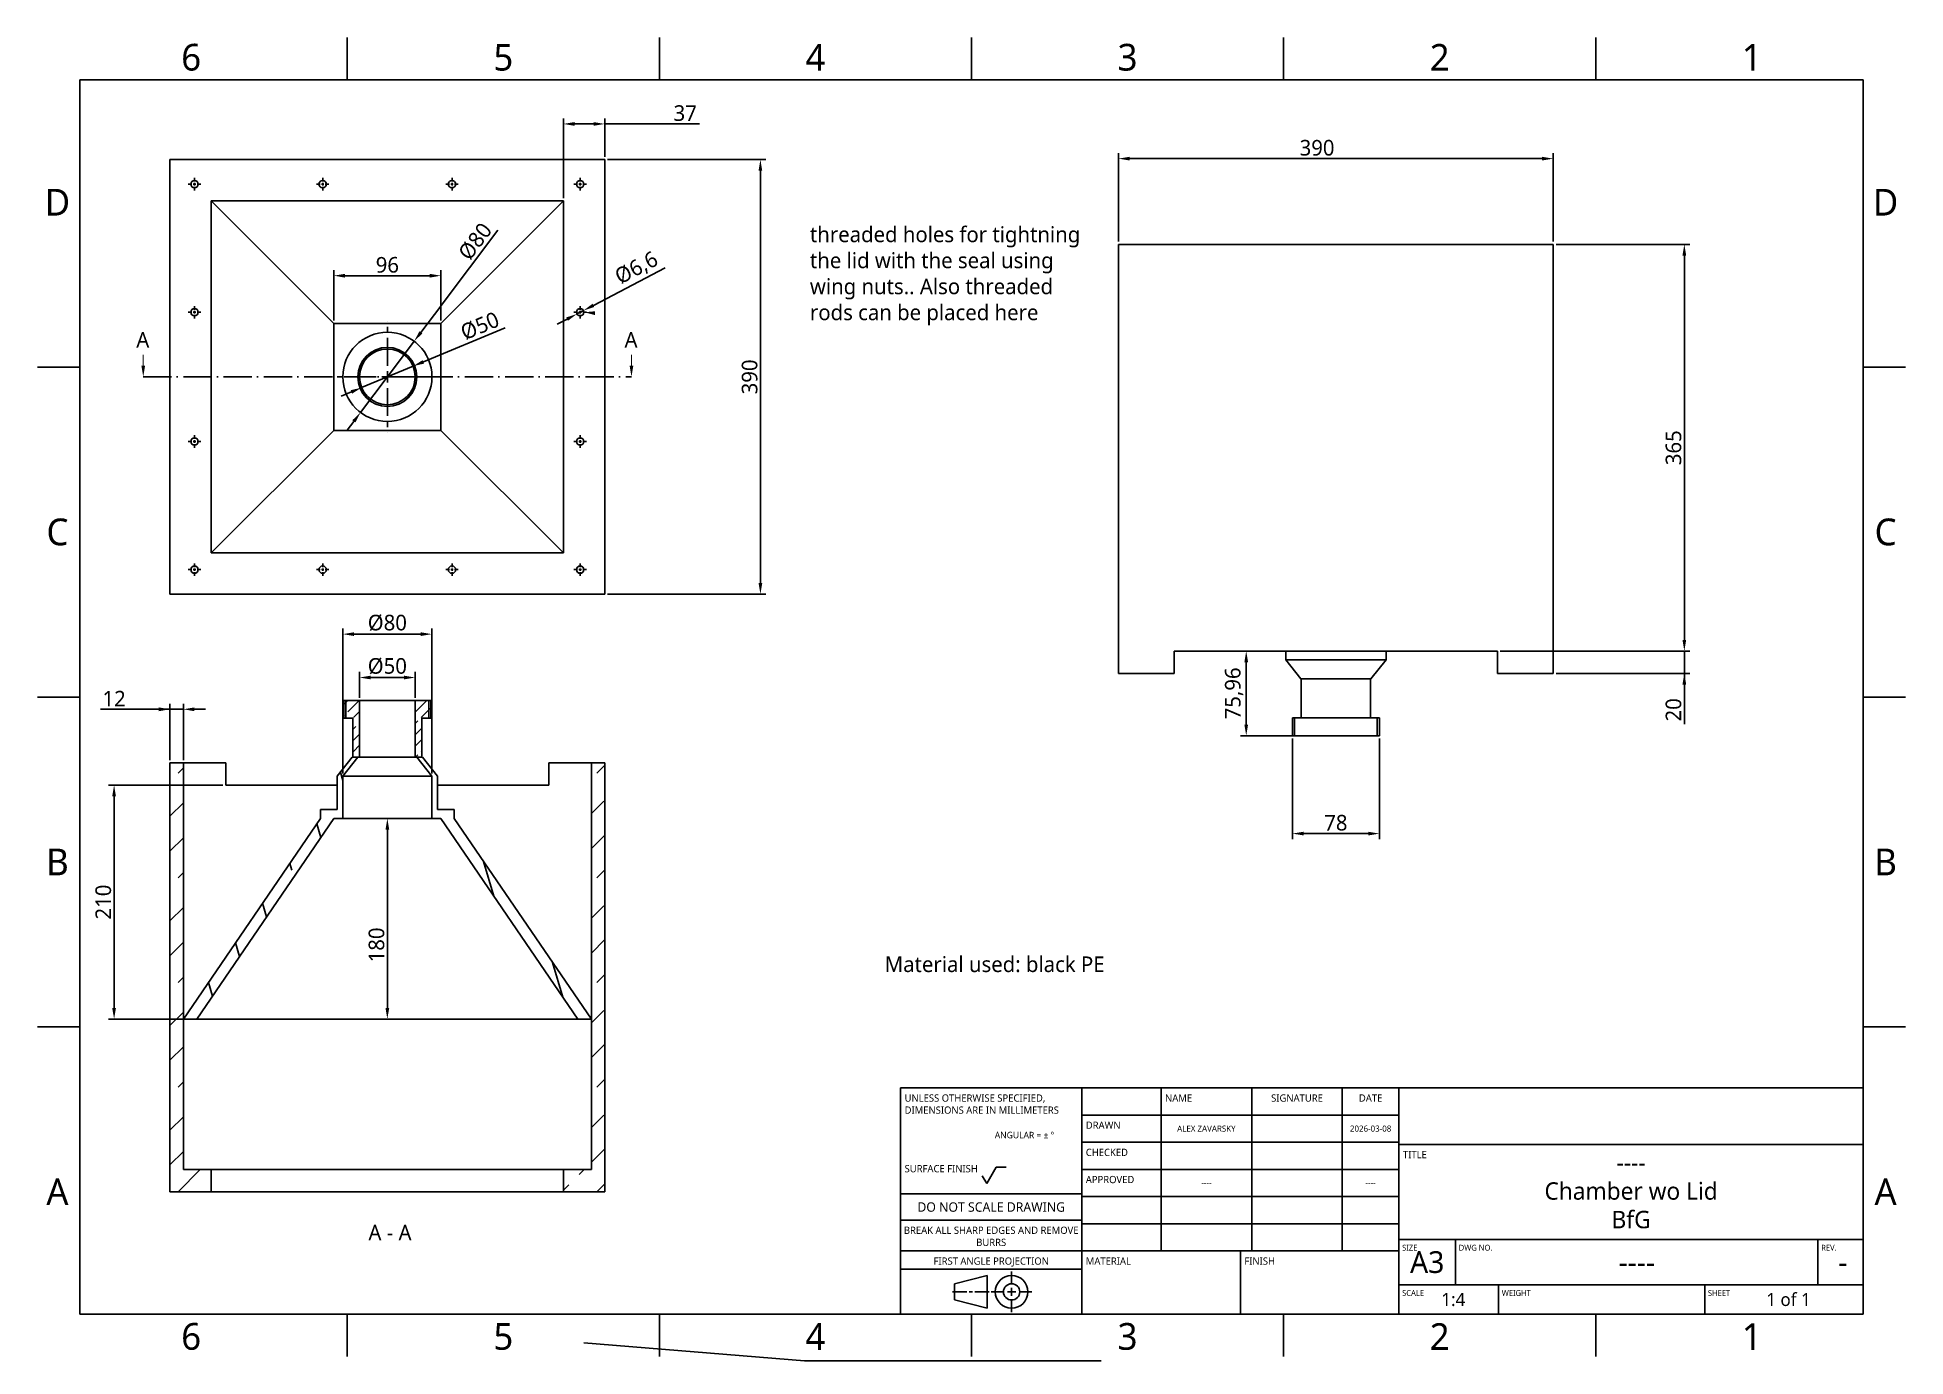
# Model space of a CAD drawing. Extents: x 1 to 420, y 0 to 296.
import ezdxf

# ---------------------------------------------------------------- set-up
doc = ezdxf.new("R2010")
doc.units = 0
doc.header["$LTSCALE"] = 12.7
doc.header["$MEASUREMENT"] = 0
doc.header["$PDMODE"] = 33
doc.header["$PDSIZE"] = 1
doc.linetypes.add('CENTER', pattern=[0.787402, 0.492126, -0.098425, 0.098425, -0.098425])
doc.linetypes.add('ONS_DASHDOT', pattern=[0.71, 0.5, -0.1, 0.01, -0.1])
doc.layers.get('DEFPOINTS').update_dxf_attribs({"linetype": 'CONTINUOUS'})
for name, color, linetype in [('ANNOTATION_TEXT', 7, 'CONTINUOUS'), ('BLIND_THREAD_SYMBOLS', 7, 'CONTINUOUS'), ('BORDER_FRAME', 7, 'CONTINUOUS'), ('BORDER_ZONES', 7, 'CONTINUOUS'), ('CENTERMARKS', 7, 'CONTINUOUS'), ('SECTION_CUTTING_LINE', 7, 'ONS_DASHDOT'), ('SIDE_THREAD_SYMBOLS', 7, 'CONTINUOUS'), ('TITLE_BLOCK', 7, 'CONTINUOUS'), ('VIEW_HATCHES', 7, 'CONTINUOUS'), ('VISIBLE', 7, 'CONTINUOUS')]:
    doc.layers.add(name, color=color, linetype=linetype)
doc.styles.add('ONSHAPE-STANDARD', font='NotoSans-Regular.ttf')
doc.styles.add('ONSHAPE-STANDARD-DIMENSION', font='')
doc.styles.add('ONSHAPE-STANDARD-FIELDS', font='')
doc.styles.add('ONSHAPE-STANDARD-NOTESTYLE', font='NotoSans-Regular.ttf', dxfattribs={"height": 3.5})
doc.styles.add('ONSHAPE-STANDARD-VIEW-LABE', font='NotoSans-Regular.ttf', dxfattribs={"height": 3.5})
doc.styles.get('ONSHAPE-STANDARD-DIMENSION').set_extended_font_data('Noto Sans')
doc.styles.get('ONSHAPE-STANDARD-FIELDS').set_extended_font_data('Noto Sans')
doc.dimstyles.new('ONSHAPE-ISO-25$0', dxfattribs={"dimtxt": 3.5, "dimasz": 2.5, "dimexe": 1.25, "dimexo": 0.625, "dimtad": 1, "dimtxsty": 'ONSHAPE-STANDARD-DIMENSION', "dimcen": 2.5, "dimclrd": 7, "dimclre": 7, "dimclrt": 7, "dimadec": 1, "dimazin": 3, "dimtfac": 1, "dimtmove": 0, "dimatfit": 3})
doc.dimstyles.new('ONSHAPE-ISO-25$3', dxfattribs={"dimtxt": 3.5, "dimasz": 2.5, "dimexe": 1.25, "dimexo": 0.625, "dimtad": 1, "dimtxsty": 'ONSHAPE-STANDARD-DIMENSION', "dimcen": 0, "dimclrd": 7, "dimclre": 7, "dimclrt": 7, "dimadec": 1, "dimazin": 3, "dimtfac": 1, "dimtmove": 0, "dimatfit": 3})
pattern_1 = [(106.568, (79.494, 37.4866), (-8.0171, -2.38516), [20.0746, -5.0186])]
pattern_2 = [(45, (79.494, 37.4866), (-3.91234, 3.91234), [13.2789, -3.3197])]
pattern_3 = [(45, (79.4939, 37.4866), (-1.26693, 1.26693), [4.300106, -1.07503])]

# ---------------------------------------------------------------- blocks, each defined once
blk = doc.blocks.new('*D1')
at = {"layer": 'ANNOTATION_TEXT', "color": 7}
for p, q in [((243.47, 250.68), (243.47, 270.54)), ((245.97, 269.29), (338.47, 269.29)), ((340.97, 250.68), (340.97, 270.54))]:
    blk.add_line(p, q, dxfattribs=at)
for points in [[(245.97, 269.7), (245.97, 268.87), (243.47, 269.29)], [(338.47, 268.87), (338.47, 269.7), (340.97, 269.29)]]:
    blk.add_solid(points, dxfattribs=at)
at = {"layer": 'DEFPOINTS', "color": 0}
for p in [(340.97, 269.29), (340.97, 269.29), (243.47, 250.05), (340.97, 250.05)]:
    blk.add_point(p, dxfattribs=at)
at = {"layer": 'ANNOTATION_TEXT', "color": 7, "insert": (288, 271.71), "char_height": 3.5, "attachment_point": 5, "style": 'ONSHAPE-STANDARD-DIMENSION'}
blk.add_mtext('390', dxfattribs=at)
blk = doc.blocks.new('*D2')
at = {"layer": 'ANNOTATION_TEXT', "color": 7}
for p, q in [((341.59, 250.05), (371.62, 250.05)), ((370.37, 247.55), (370.37, 161.3)), ((329.09, 158.8), (371.62, 158.8))]:
    blk.add_line(p, q, dxfattribs=at)
for points in [[(370.78, 247.55), (369.95, 247.55), (370.37, 250.05)], [(369.95, 161.3), (370.78, 161.3), (370.37, 158.8)]]:
    blk.add_solid(points, dxfattribs=at)
at = {"layer": 'DEFPOINTS', "color": 0}
for p in [(340.97, 250.05), (328.47, 158.8), (370.37, 158.8), (370.37, 158.8)]:
    blk.add_point(p, dxfattribs=at)
at = {"layer": 'ANNOTATION_TEXT', "color": 7, "insert": (367.95, 204.43), "char_height": 3.5, "attachment_point": 5, "rotation": 90, "style": 'ONSHAPE-STANDARD-DIMENSION'}
blk.add_mtext('365', dxfattribs=at)
blk = doc.blocks.new('*D3')
at = {"layer": 'ANNOTATION_TEXT', "color": 7}
for p, q in [((370.37, 161.3), (370.37, 163.8)), ((329.09, 158.8), (371.62, 158.8)), ((370.37, 153.8), (370.37, 158.74)), ((341.59, 153.8), (371.62, 153.8)), ((370.37, 153.8), (370.37, 142.44)), ((370.37, 151.3), (370.37, 148.8))]:
    blk.add_line(p, q, dxfattribs=at)
for points in [[(369.95, 161.3), (370.78, 161.3), (370.37, 158.8)], [(370.78, 151.3), (369.95, 151.3), (370.37, 153.8)]]:
    blk.add_solid(points, dxfattribs=at)
at = {"layer": 'DEFPOINTS', "color": 0}
for p in [(328.47, 158.8), (370.37, 158.8), (370.37, 158.8), (340.97, 153.8)]:
    blk.add_point(p, dxfattribs=at)
at = {"layer": 'ANNOTATION_TEXT', "color": 7, "insert": (367.95, 145.62), "char_height": 3.5, "attachment_point": 5, "rotation": 90, "style": 'ONSHAPE-STANDARD-DIMENSION'}
blk.add_mtext('20', dxfattribs=at)
blk = doc.blocks.new('*D4')
at = {"layer": 'ANNOTATION_TEXT', "color": 7}
for p, q in [((282.47, 139.19), (282.47, 116.6)), ((301.97, 139.19), (301.97, 116.6)), ((284.97, 117.85), (299.47, 117.85))]:
    blk.add_line(p, q, dxfattribs=at)
for points in [[(284.97, 118.27), (284.97, 117.44), (282.47, 117.85)], [(299.47, 117.44), (299.47, 118.27), (301.97, 117.85)]]:
    blk.add_solid(points, dxfattribs=at)
at = {"layer": 'DEFPOINTS', "color": 0}
for p in [(282.47, 139.82), (301.97, 139.82), (301.97, 117.85), (301.97, 117.85)]:
    blk.add_point(p, dxfattribs=at)
at = {"layer": 'ANNOTATION_TEXT', "color": 7, "insert": (292.22, 120.27), "char_height": 3.5, "attachment_point": 5, "style": 'ONSHAPE-STANDARD-DIMENSION'}
blk.add_mtext('78', dxfattribs=at)
blk = doc.blocks.new('*D5')
at = {"layer": 'ANNOTATION_TEXT', "color": 7}
for p, q in [((271.49, 158.8), (270.86, 158.8)), ((272.11, 142.32), (272.11, 156.3)), ((291.59, 139.82), (270.86, 139.82))]:
    blk.add_line(p, q, dxfattribs=at)
for points in [[(272.53, 156.3), (271.7, 156.3), (272.11, 158.8)], [(271.7, 142.32), (272.53, 142.32), (272.11, 139.82)]]:
    blk.add_solid(points, dxfattribs=at)
at = {"layer": 'DEFPOINTS', "color": 0}
for p in [(272.11, 158.8), (272.11, 158.8), (272.11, 158.8), (292.22, 139.82)]:
    blk.add_point(p, dxfattribs=at)
at = {"layer": 'ANNOTATION_TEXT', "color": 7, "insert": (269.4, 149.31), "char_height": 3.5, "attachment_point": 5, "rotation": 90, "style": 'ONSHAPE-STANDARD-DIMENSION'}
blk.add_mtext('75,96', dxfattribs=at)
blk = doc.blocks.new('*D6')
at = {"layer": 'ANNOTATION_TEXT', "color": 7}
for p, q in [((128.87, 269.07), (164.41, 269.07)), ((163.16, 266.57), (163.16, 174.07)), ((128.87, 171.57), (164.41, 171.57))]:
    blk.add_line(p, q, dxfattribs=at)
for points in [[(163.57, 266.57), (162.74, 266.57), (163.16, 269.07)], [(162.74, 174.07), (163.57, 174.07), (163.16, 171.57)]]:
    blk.add_solid(points, dxfattribs=at)
at = {"layer": 'DEFPOINTS', "color": 0}
for p in [(128.24, 269.07), (128.24, 171.57), (163.16, 171.57), (163.16, 171.57)]:
    blk.add_point(p, dxfattribs=at)
at = {"layer": 'ANNOTATION_TEXT', "color": 7, "insert": (160.74, 220.32), "char_height": 3.5, "attachment_point": 5, "rotation": 90, "style": 'ONSHAPE-STANDARD-DIMENSION'}
blk.add_mtext('390', dxfattribs=at)
blk = doc.blocks.new('*D7')
at = {"layer": 'ANNOTATION_TEXT', "color": 7}
for p, q in [((118.99, 260.45), (118.99, 278.32)), ((121.49, 277.07), (125.74, 277.07)), ((128.24, 269.7), (128.24, 278.32)), ((128.24, 277.07), (149.48, 277.07))]:
    blk.add_line(p, q, dxfattribs=at)
for points in [[(121.49, 277.49), (121.49, 276.65), (118.99, 277.07)], [(125.74, 276.65), (125.74, 277.49), (128.24, 277.07)]]:
    blk.add_solid(points, dxfattribs=at)
at = {"layer": 'DEFPOINTS', "color": 0}
for p in [(128.24, 277.07), (128.24, 277.07), (128.24, 269.07), (118.99, 259.82)]:
    blk.add_point(p, dxfattribs=at)
at = {"layer": 'ANNOTATION_TEXT', "color": 7, "insert": (146.29, 279.49), "char_height": 3.5, "attachment_point": 5, "style": 'ONSHAPE-STANDARD-DIMENSION'}
blk.add_mtext('37', dxfattribs=at)
blk = doc.blocks.new('*D8')
at = {"layer": 'ANNOTATION_TEXT', "color": 7}
for p, q in [((67.49, 232.95), (67.49, 244.27)), ((69.99, 243.02), (88.99, 243.02)), ((91.49, 232.95), (91.49, 244.27))]:
    blk.add_line(p, q, dxfattribs=at)
for points in [[(69.99, 243.44), (69.99, 242.6), (67.49, 243.02)], [(88.99, 242.6), (88.99, 243.44), (91.49, 243.02)]]:
    blk.add_solid(points, dxfattribs=at)
at = {"layer": 'DEFPOINTS', "color": 0}
for p in [(91.49, 243.02), (91.49, 243.02), (67.49, 232.32), (91.49, 232.32)]:
    blk.add_point(p, dxfattribs=at)
at = {"layer": 'ANNOTATION_TEXT', "color": 7, "insert": (79.49, 245.44), "char_height": 3.5, "attachment_point": 5, "style": 'ONSHAPE-STANDARD-DIMENSION'}
blk.add_mtext('96', dxfattribs=at)
blk = doc.blocks.new('*D9')
at = {"layer": 'ANNOTATION_TEXT', "color": 7}
for p, q in [((87.57, 223.7), (105.88, 231.35)), ((73.73, 217.91), (85.26, 222.73)), ((71.42, 216.95), (69.11, 215.98))]:
    blk.add_line(p, q, dxfattribs=at)
for points in [[(87.41, 224.08), (87.73, 223.31), (85.26, 222.73)], [(71.58, 216.56), (71.26, 217.33), (73.73, 217.91)]]:
    blk.add_solid(points, dxfattribs=at)
at = {"layer": 'DEFPOINTS', "color": 0}
for p in [(85.26, 222.73), (73.73, 217.91)]:
    blk.add_point(p, dxfattribs=at)
at = {"layer": 'ANNOTATION_TEXT', "color": 7, "insert": (100.25, 231.73), "char_height": 3.5, "attachment_point": 5, "rotation": 22.6806, "style": 'ONSHAPE-STANDARD-DIMENSION'}
blk.add_mtext('%%c50', dxfattribs=at)
blk = doc.blocks.new('*D10')
at = {"layer": 'ANNOTATION_TEXT', "color": 7}
for p, q in [((91.53, 236.31), (104.26, 253.22)), ((87.01, 230.31), (91.46, 236.21)), ((79.53, 220.37), (85.51, 228.31)), ((73.48, 212.33), (79.46, 220.27)), ((71.98, 210.34), (70.47, 208.34))]:
    blk.add_line(p, q, dxfattribs=at)
for points in [[(86.68, 230.56), (87.34, 230.06), (85.51, 228.31)], [(72.31, 210.09), (71.64, 210.59), (73.48, 212.33)]]:
    blk.add_solid(points, dxfattribs=at)
at = {"layer": 'DEFPOINTS', "color": 0}
for p in [(85.51, 228.31), (73.48, 212.33)]:
    blk.add_point(p, dxfattribs=at)
at = {"layer": 'ANNOTATION_TEXT', "color": 7, "insert": (99.21, 250.7), "char_height": 3.5, "attachment_point": 5, "rotation": 53.0272, "style": 'ONSHAPE-STANDARD-DIMENSION'}
blk.add_mtext('%%c80', dxfattribs=at)
blk = doc.blocks.new('*D11')
at = {"layer": 'ANNOTATION_TEXT', "color": 7}
for p, q in [((42.62, 128.74), (16.96, 128.74)), ((18.21, 78.74), (18.21, 126.24)), ((36.12, 76.24), (16.96, 76.24))]:
    blk.add_line(p, q, dxfattribs=at)
for points in [[(18.62, 126.24), (17.79, 126.24), (18.21, 128.74)], [(17.79, 78.74), (18.62, 78.74), (18.21, 76.24)]]:
    blk.add_solid(points, dxfattribs=at)
at = {"layer": 'DEFPOINTS', "color": 0}
for p in [(18.21, 128.74), (18.21, 128.74), (43.24, 128.74), (36.74, 76.24)]:
    blk.add_point(p, dxfattribs=at)
at = {"layer": 'ANNOTATION_TEXT', "color": 7, "insert": (15.79, 102.49), "char_height": 3.5, "attachment_point": 5, "rotation": 90, "style": 'ONSHAPE-STANDARD-DIMENSION'}
blk.add_mtext('210', dxfattribs=at)
blk = doc.blocks.new('*D12')
at = {"layer": 'ANNOTATION_TEXT', "color": 7}
for p, q in [((30.74, 134.36), (30.74, 146.99)), ((33.74, 134.36), (33.74, 146.99)), ((30.74, 145.74), (15.13, 145.74)), ((28.24, 145.74), (25.74, 145.74)), ((30.74, 145.74), (33.74, 145.74)), ((36.24, 145.74), (38.74, 145.74))]:
    blk.add_line(p, q, dxfattribs=at)
for points in [[(28.24, 145.32), (28.24, 146.16), (30.74, 145.74)], [(36.24, 146.16), (36.24, 145.32), (33.74, 145.74)]]:
    blk.add_solid(points, dxfattribs=at)
at = {"layer": 'DEFPOINTS', "color": 0}
for p in [(33.74, 145.74), (33.74, 145.74), (30.74, 133.74), (33.74, 133.74)]:
    blk.add_point(p, dxfattribs=at)
at = {"layer": 'ANNOTATION_TEXT', "color": 7, "insert": (18.21, 148.13), "char_height": 3.5, "attachment_point": 5, "style": 'ONSHAPE-STANDARD-DIMENSION'}
blk.add_mtext('12', dxfattribs=at)
blk = doc.blocks.new('*D13')
at = {"layer": 'ANNOTATION_TEXT', "color": 7}
for p, q in [((78.87, 121.24), (78.24, 121.24)), ((79.49, 118.74), (79.49, 78.74)), ((78.87, 76.24), (78.24, 76.24))]:
    blk.add_line(p, q, dxfattribs=at)
for points in [[(79.91, 118.74), (79.08, 118.74), (79.49, 121.24)], [(79.08, 78.74), (79.91, 78.74), (79.49, 76.24)]]:
    blk.add_solid(points, dxfattribs=at)
at = {"layer": 'DEFPOINTS', "color": 0}
for p in [(79.49, 121.24), (79.49, 76.24), (79.49, 76.24), (79.49, 76.24)]:
    blk.add_point(p, dxfattribs=at)
at = {"layer": 'ANNOTATION_TEXT', "color": 7, "insert": (77.07, 92.88), "char_height": 3.5, "attachment_point": 5, "rotation": 90, "style": 'ONSHAPE-STANDARD-DIMENSION'}
blk.add_mtext('180', dxfattribs=at)
blk = doc.blocks.new('*D14')
at = {"layer": 'ANNOTATION_TEXT', "color": 7}
for p, q in [((69.49, 131.36), (69.49, 163.85)), ((89.49, 131.36), (89.49, 163.85)), ((71.99, 162.6), (86.99, 162.6))]:
    blk.add_line(p, q, dxfattribs=at)
for points in [[(71.99, 163.02), (71.99, 162.19), (69.49, 162.6)], [(86.99, 162.19), (86.99, 163.02), (89.49, 162.6)]]:
    blk.add_solid(points, dxfattribs=at)
at = {"layer": 'DEFPOINTS', "color": 0}
for p in [(89.49, 162.6), (89.49, 162.6), (69.49, 130.74), (89.49, 130.74)]:
    blk.add_point(p, dxfattribs=at)
at = {"layer": 'ANNOTATION_TEXT', "color": 7, "insert": (79.49, 165.12), "char_height": 3.5, "attachment_point": 5, "style": 'ONSHAPE-STANDARD-DIMENSION'}
blk.add_mtext('%%c80', dxfattribs=at)
blk = doc.blocks.new('*D15')
at = {"layer": 'ANNOTATION_TEXT', "color": 7}
for p, q in [((73.24, 148.35), (73.24, 154.12)), ((75.74, 152.87), (83.24, 152.87)), ((85.74, 148.35), (85.74, 154.12))]:
    blk.add_line(p, q, dxfattribs=at)
for points in [[(75.74, 153.29), (75.74, 152.46), (73.24, 152.87)], [(83.24, 152.46), (83.24, 153.29), (85.74, 152.87)]]:
    blk.add_solid(points, dxfattribs=at)
at = {"layer": 'DEFPOINTS', "color": 0}
for p in [(85.74, 152.87), (85.74, 152.87), (73.24, 147.73), (85.74, 147.73)]:
    blk.add_point(p, dxfattribs=at)
at = {"layer": 'ANNOTATION_TEXT', "color": 7, "insert": (79.49, 155.4), "char_height": 3.5, "attachment_point": 5, "style": 'ONSHAPE-STANDARD-DIMENSION'}
blk.add_mtext('%%c50', dxfattribs=at)
blk = doc.blocks.new('*D16')
at = {"layer": 'ANNOTATION_TEXT', "color": 7}
for p, q in [((125.69, 236.36), (141.79, 244.79)), ((122.01, 234.44), (123.47, 235.2)), ((119.8, 233.28), (117.58, 232.12))]:
    blk.add_line(p, q, dxfattribs=at)
for points in [[(125.5, 236.73), (125.88, 236), (123.47, 235.2)], [(119.99, 232.91), (119.6, 233.65), (122.01, 234.44)]]:
    blk.add_solid(points, dxfattribs=at)
at = {"layer": 'DEFPOINTS', "color": 0}
for p in [(123.47, 235.2), (122.01, 234.44)]:
    blk.add_point(p, dxfattribs=at)
at = {"layer": 'ANNOTATION_TEXT', "color": 7, "insert": (135.45, 244.59), "char_height": 3.5, "attachment_point": 5, "rotation": 27.6339, "style": 'ONSHAPE-STANDARD-DIMENSION'}
blk.add_mtext('%%c6,6', dxfattribs=at)

msp = doc.modelspace()

# ---------------------------------------------------------------- hatches: boundary and pattern name
at = {"layer": 'VIEW_HATCHES'}
h = msp.add_hatch(dxfattribs=at)
h.set_pattern_fill('ISO02W100', color=256, scale=14.333686, style=0, pattern_type=2)
h.set_pattern_definition(pattern_3)
edge = h.paths.add_edge_path(flags=0)
edge.add_line((71.7439, 143.7445), (69.7439, 143.7445))
edge.add_line((71.7439, 134.9866), (71.7439, 143.7445))
edge.add_line((73.2439, 134.9866), (71.7439, 134.9866))
edge.add_line((73.2439, 147.7254), (73.2439, 134.9866))
edge.add_line((73.2439, 147.7254), (69.7439, 147.7254))
edge.add_line((69.7439, 143.7445), (69.7439, 147.7254))
h = msp.add_hatch(dxfattribs=at)
h.set_pattern_fill('ISO02W100', color=256, scale=14.333686, style=0, pattern_type=2)
h.set_pattern_definition(pattern_3)
edge = h.paths.add_edge_path(flags=0)
edge.add_line((89.2439, 147.7254), (85.7439, 147.7254))
edge.add_line((85.7439, 134.9866), (85.7439, 147.7254))
edge.add_line((87.2439, 134.9866), (85.7439, 134.9866))
edge.add_line((87.2439, 143.7445), (87.2439, 134.9866))
edge.add_line((89.2439, 143.7445), (87.2439, 143.7445))
edge.add_line((89.2439, 147.7254), (89.2439, 143.7445))
h = msp.add_hatch(dxfattribs=at)
h.set_pattern_fill('ISO02W100', color=256, scale=66.915296, angle=61.568184, style=0, pattern_type=2)
h.set_pattern_definition(pattern_1)
edge = h.paths.add_edge_path(flags=0)
edge.add_line((36.7439, 76.2366), (67.4939, 121.2366))
edge.add_line((69.4939, 121.2366), (67.4939, 121.2366))
edge.add_line((69.4939, 121.2366), (69.4939, 130.7366))
edge.add_line((69.4939, 130.7366), (72.8689, 134.9866))
edge.add_line((72.8689, 134.9866), (71.6189, 134.9866))
edge.add_line((71.6189, 134.9866), (68.2439, 130.7366))
edge.add_line((68.2439, 130.7366), (68.2439, 123.2366))
edge.add_line((68.2439, 123.2366), (64.4939, 123.2366))
edge.add_line((64.4939, 121.2366), (64.4939, 123.2366))
edge.add_line((33.7439, 76.2366), (64.4939, 121.2366))
edge.add_line((36.7439, 76.2366), (33.7439, 76.2366))
h = msp.add_hatch(dxfattribs=at)
h.set_pattern_fill('ISO02W100', color=256, scale=66.915296, angle=61.568184, style=0, pattern_type=2)
h.set_pattern_definition(pattern_1)
edge = h.paths.add_edge_path(flags=0)
edge.add_line((94.4939, 121.2366), (125.2439, 76.2366))
edge.add_line((94.4939, 121.2366), (94.4939, 123.2366))
edge.add_line((94.4939, 123.2366), (90.7439, 123.2366))
edge.add_line((90.7439, 123.2366), (90.7439, 130.7366))
edge.add_line((90.7439, 130.7366), (87.3689, 134.9866))
edge.add_line((87.3689, 134.9866), (86.1189, 134.9866))
edge.add_line((86.1189, 134.9866), (89.4939, 130.7366))
edge.add_line((89.4939, 130.7366), (89.4939, 121.2366))
edge.add_line((91.4939, 121.2366), (89.4939, 121.2366))
edge.add_line((91.4939, 121.2366), (122.2439, 76.2366))
edge.add_line((125.2439, 76.2366), (122.2439, 76.2366))
h = msp.add_hatch(dxfattribs=at)
h.set_pattern_fill('ISO02W100', color=256, scale=44.263086, style=0, pattern_type=2)
h.set_pattern_definition(pattern_2)
edge = h.paths.add_edge_path(flags=0)
edge.add_line((33.7439, 133.7366), (30.7439, 133.7366))
edge.add_line((30.7439, 133.7366), (30.7439, 37.4866))
edge.add_line((39.9939, 37.4866), (30.7439, 37.4866))
edge.add_line((39.9939, 37.4866), (39.9939, 42.4866))
edge.add_line((39.9939, 42.4866), (33.7439, 42.4866))
edge.add_line((33.7439, 133.7366), (33.7439, 42.4866))
h = msp.add_hatch(dxfattribs=at)
h.set_pattern_fill('ISO02W100', color=256, scale=44.263086, style=0, pattern_type=2)
h.set_pattern_definition(pattern_2)
edge = h.paths.add_edge_path(flags=0)
edge.add_line((125.2439, 133.7366), (125.2439, 42.4866))
edge.add_line((125.2439, 42.4866), (118.9939, 42.4866))
edge.add_line((118.9939, 37.4866), (118.9939, 42.4866))
edge.add_line((128.2439, 37.4866), (118.9939, 37.4866))
edge.add_line((128.2439, 133.7366), (128.2439, 37.4866))
edge.add_line((128.2439, 133.7366), (125.2439, 133.7366))

# ---------------------------------------------------------------- linework, layer by layer
at = {"layer": 'ANNOTATION_TEXT', "extrusion": (0, 0.99663, -0.082027)}
msp.add_lwpolyline([(-123.5689, 43.5546), (-173.0125, -5.3603), (-239.5509, -5.3603)], dxfattribs=at)
at = {"layer": 'ANNOTATION_TEXT'}
msp.add_solid([(126.027, 234.2048), (123.5689, 234.8223), (126.0944, 235.0354)], dxfattribs=at)
at = {"layer": 'BLIND_THREAD_SYMBOLS'}
msp.add_line((301.9667, 143.7963), (282.4667, 143.7963), dxfattribs=at)
at = {"layer": 'BORDER_FRAME'}
for p, q in [((10.5, 10), (10.5, 287)), ((10.5, 287), (410.5, 287)), ((410.5, 287), (410.5, 10)), ((410.5, 10), (10.5, 10))]:
    msp.add_line(p, q, dxfattribs=at)
at = {"layer": 'BORDER_ZONES'}
for p, q in [((70.5, 287), (70.5, 296.5)), ((140.5, 287), (140.5, 296.5)), ((210.5, 287), (210.5, 296.5)), ((280.5, 287), (280.5, 296.5)), ((350.5, 287), (350.5, 296.5)), ((10.5, 222.5), (1, 222.5)), ((410.5, 222.5), (420, 222.5)), ((10.5, 148.5), (1, 148.5)), ((410.5, 148.5), (420, 148.5)), ((10.5, 74.5), (1, 74.5)), ((410.5, 74.5), (420, 74.5)), ((70.5, 10), (70.5, 0.5)), ((140.5, 10), (140.5, 0.5)), ((210.5, 10), (210.5, 0.5)), ((280.5, 10), (280.5, 0.5)), ((350.5, 10), (350.5, 0.5))]:
    msp.add_line(p, q, dxfattribs=at)
at = {"layer": 'CENTERMARKS', "linetype": 'CENTER'}
for p, q in [((36.2439, 264.1498), (36.2439, 264.9748)), ((64.9939, 264.1498), (64.9939, 264.9748)), ((93.9939, 264.1498), (93.9939, 264.9748)), ((122.7439, 264.1498), (122.7439, 264.9748)), ((35.6664, 263.5723), (34.8414, 263.5723)), ((36.2439, 262.9948), (36.2439, 262.1698)), ((36.8214, 263.5723), (37.6464, 263.5723)), ((64.4164, 263.5723), (63.5914, 263.5723)), ((64.9939, 262.9948), (64.9939, 262.1698)), ((65.5714, 263.5723), (66.3964, 263.5723)), ((93.4164, 263.5723), (92.5914, 263.5723)), ((93.9939, 262.9948), (93.9939, 262.1698)), ((94.5714, 263.5723), (95.3964, 263.5723)), ((122.1664, 263.5723), (121.3414, 263.5723)), ((122.7439, 262.9948), (122.7439, 262.1698)), ((123.3214, 263.5723), (124.1464, 263.5723)), ((35.6664, 234.8223), (34.8414, 234.8223)), ((36.2439, 235.3998), (36.2439, 236.2248)), ((36.8214, 234.8223), (37.6464, 234.8223)), ((122.1664, 234.8223), (121.3414, 234.8223)), ((122.7439, 235.3998), (122.7439, 236.2248)), ((123.3214, 234.8223), (124.1464, 234.8223)), ((36.2439, 234.2448), (36.2439, 233.4198)), ((79.4939, 222.8223), (79.4939, 232.8223)), ((122.7439, 234.2448), (122.7439, 233.4198)), ((76.9939, 220.3223), (66.9939, 220.3223)), ((81.9939, 220.3223), (91.9939, 220.3223)), ((79.4939, 217.8223), (79.4939, 207.8223)), ((35.6664, 205.8223), (34.8414, 205.8223)), ((36.2439, 206.3998), (36.2439, 207.2248)), ((36.8214, 205.8223), (37.6464, 205.8223)), ((122.1664, 205.8223), (121.3414, 205.8223)), ((122.7439, 206.3998), (122.7439, 207.2248)), ((123.3214, 205.8223), (124.1464, 205.8223)), ((36.2439, 205.2448), (36.2439, 204.4198)), ((122.7439, 205.2448), (122.7439, 204.4198)), ((35.6664, 177.0723), (34.8414, 177.0723)), ((36.2439, 177.6498), (36.2439, 178.4748)), ((36.2439, 176.4948), (36.2439, 175.6698)), ((36.8214, 177.0723), (37.6464, 177.0723)), ((64.4164, 177.0723), (63.5914, 177.0723)), ((64.9939, 177.6498), (64.9939, 178.4748)), ((64.9939, 176.4948), (64.9939, 175.6698)), ((65.5714, 177.0723), (66.3964, 177.0723)), ((93.4164, 177.0723), (92.5914, 177.0723)), ((93.9939, 177.6498), (93.9939, 178.4748)), ((93.9939, 176.4948), (93.9939, 175.6698)), ((94.5714, 177.0723), (95.3964, 177.0723)), ((122.1664, 177.0723), (121.3414, 177.0723)), ((122.7439, 177.6498), (122.7439, 178.4748)), ((122.7439, 176.4948), (122.7439, 175.6698)), ((123.3214, 177.0723), (124.1464, 177.0723))]:
    msp.add_line(p, q, dxfattribs=at)
at = {"layer": 'CENTERMARKS', "linetype": 'CONTINUOUS'}
for p, q in [((35.9552, 263.5723), (36.5327, 263.5723)), ((36.2439, 263.2835), (36.2439, 263.861)), ((64.7052, 263.5723), (65.2827, 263.5723)), ((64.9939, 263.2835), (64.9939, 263.861)), ((93.7052, 263.5723), (94.2827, 263.5723)), ((93.9939, 263.2835), (93.9939, 263.861)), ((122.4552, 263.5723), (123.0327, 263.5723)), ((122.7439, 263.2835), (122.7439, 263.861)), ((35.9552, 234.8223), (36.5327, 234.8223)), ((36.2439, 234.5335), (36.2439, 235.111)), ((122.4552, 234.8223), (123.0327, 234.8223)), ((122.7439, 234.5335), (122.7439, 235.111)), ((78.2439, 220.3223), (80.7439, 220.3223)), ((79.4939, 219.0723), (79.4939, 221.5723)), ((35.9552, 205.8223), (36.5327, 205.8223)), ((36.2439, 205.5335), (36.2439, 206.111)), ((122.4552, 205.8223), (123.0327, 205.8223)), ((122.7439, 205.5335), (122.7439, 206.111)), ((35.9552, 177.0723), (36.5327, 177.0723)), ((36.2439, 176.7835), (36.2439, 177.361)), ((64.7052, 177.0723), (65.2827, 177.0723)), ((64.9939, 176.7835), (64.9939, 177.361)), ((93.7052, 177.0723), (94.2827, 177.0723)), ((93.9939, 176.7835), (93.9939, 177.361)), ((122.4552, 177.0723), (123.0327, 177.0723)), ((122.7439, 176.7835), (122.7439, 177.361))]:
    msp.add_line(p, q, dxfattribs=at)
at = {"layer": 'SECTION_CUTTING_LINE', "color": 7}
msp.add_line((24.7439, 220.3223), (134.2439, 220.3223), dxfattribs=at)
for points in [[(24.7439, 220.3223), (25.1606, 222.8223), (24.3272, 222.8223)], [(24.8481, 222.8223), (24.8481, 225.3223), (24.6397, 222.8223), (24.6397, 225.3223)], [(134.2439, 220.3223), (134.6606, 222.8223), (133.8272, 222.8223)], [(134.3481, 222.8223), (134.3481, 225.3223), (134.1397, 222.8223), (134.1397, 225.3223)]]:
    msp.add_solid(points, dxfattribs=at)
at = {"layer": 'SIDE_THREAD_SYMBOLS'}
for p, q in [((70.2112, 143.7445), (70.2112, 147.7254)), ((88.7767, 147.7254), (88.7767, 143.7445)), ((282.9339, 143.7963), (282.9339, 139.8154)), ((301.4994, 139.8154), (301.4994, 143.7963))]:
    msp.add_line(p, q, dxfattribs=at)
at = {"layer": 'TITLE_BLOCK'}
for p, q in [((194.6, 10), (194.6, 60.8)), ((194.6, 60.8), (235.24, 60.8)), ((235.24, 10), (235.24, 60.8)), ((235.24, 60.8), (306.36, 60.8)), ((253.02, 24.224), (253.02, 60.8)), ((273.34, 24.224), (273.34, 60.8)), ((293.66, 24.224), (293.66, 60.8)), ((306.36, 10), (306.36, 60.8)), ((306.36, 60.8), (410.5, 60.8)), ((235.24, 54.704), (306.36, 54.704)), ((235.24, 48.608), (306.36, 48.608)), ((306.36, 48.1), (410.5, 48.1)), ((213.904, 39.3298), (216.0376, 43.0253)), ((216.0376, 43.0253), (218.2728, 43.0253)), ((235.24, 42.512), (306.36, 42.512)), ((212.888, 41.0896), (213.904, 39.3298)), ((194.6, 37.0256), (235.24, 37.0256)), ((235.24, 36.416), (306.36, 36.416)), ((194.6, 31.1328), (235.24, 31.1328)), ((235.24, 30.32), (306.36, 30.32)), ((306.36, 26.764), (410.5, 26.764)), ((319.06, 16.604), (319.06, 26.764)), ((400.34, 16.604), (400.34, 26.764)), ((194.6, 24.224), (235.24, 24.224)), ((235.24, 24.224), (306.36, 24.224)), ((270.8, 10), (270.8, 24.224)), ((194.6, 20.16), (235.24, 20.16)), ((214.0056, 18.697), (206.6904, 16.8682)), ((206.6904, 16.8682), (206.6904, 13.2106)), ((214.0056, 11.3818), (214.0056, 18.697)), ((219.492, 16.8682), (219.492, 19.6114)), ((209.4336, 15.0394), (206.2332, 15.0394)), ((206.6904, 13.2106), (214.0056, 11.3818)), ((210.7138, 15.0394), (209.9822, 15.0394)), ((211.2624, 15.0394), (214.4628, 15.0394)), ((217.6632, 15.0394), (214.92, 15.0394)), ((220.4064, 15.0394), (218.5776, 15.0394)), ((219.492, 15.9538), (219.492, 14.125)), ((219.492, 13.2106), (219.492, 10.4674)), ((221.3208, 15.0394), (224.064, 15.0394)), ((306.36, 16.604), (410.5, 16.604)), ((328.712, 10), (328.712, 16.604)), ((374.94, 10), (374.94, 16.604)), ((194.6, 10), (235.24, 10))]:
    msp.add_line(p, q, dxfattribs=at)
for radius in [3.6576, 1.8288]:
    msp.add_circle((219.492, 15.0394), radius, dxfattribs=at)
at = {"layer": 'VISIBLE'}
for p, q in [((30.7439, 269.0723), (128.2439, 269.0723)), ((30.7439, 269.0723), (30.7439, 171.5723)), ((128.2439, 269.0723), (128.2439, 171.5723)), ((39.9939, 259.8223), (118.9939, 259.8223)), ((39.9939, 259.8223), (39.9939, 180.8223)), ((39.9939, 259.8223), (67.4939, 232.3223)), ((118.9939, 259.8223), (91.4939, 232.3223)), ((118.9939, 259.8223), (118.9939, 180.8223)), ((243.4667, 250.0543), (243.4667, 153.8043)), ((243.4667, 250.0543), (340.9667, 250.0543)), ((340.9667, 250.0543), (340.9667, 153.8043)), ((67.4939, 232.3223), (91.4939, 232.3223)), ((67.4939, 208.3223), (67.4939, 232.3223)), ((91.4939, 232.3223), (91.4939, 208.3223)), ((39.9939, 180.8223), (67.4939, 208.3223)), ((91.4939, 208.3223), (67.4939, 208.3223)), ((118.9939, 180.8223), (91.4939, 208.3223)), ((39.9939, 180.8223), (118.9939, 180.8223)), ((30.7439, 171.5723), (128.2439, 171.5723)), ((255.9667, 158.8043), (328.4667, 158.8043)), ((255.9667, 153.8043), (255.9667, 158.8043)), ((280.9667, 158.8043), (280.9667, 156.8043)), ((280.9667, 156.8043), (284.3417, 152.5543)), ((303.4667, 156.8043), (280.9667, 156.8043)), ((300.0917, 152.5543), (303.4667, 156.8043)), ((303.4667, 156.8043), (303.4667, 158.8043)), ((328.4667, 158.8043), (328.4667, 153.8043)), ((243.4667, 153.8043), (255.9667, 153.8043)), ((300.0917, 152.5543), (284.3417, 152.5543)), ((284.4667, 152.5543), (284.4667, 143.7963)), ((299.9667, 143.7963), (299.9667, 152.5543)), ((328.4667, 153.8043), (340.9667, 153.8043)), ((73.2439, 147.7254), (69.7439, 147.7254)), ((69.7439, 143.7445), (69.7439, 147.7254)), ((73.2439, 147.7254), (73.2439, 134.9866)), ((73.2439, 147.7254), (85.7439, 147.7254)), ((89.2439, 147.7254), (85.7439, 147.7254)), ((85.7439, 134.9866), (85.7439, 147.7254)), ((89.2439, 147.7254), (89.2439, 143.7445)), ((71.7439, 143.7445), (69.7439, 143.7445)), ((71.7439, 134.9866), (71.7439, 143.7445)), ((89.2439, 143.7445), (87.2439, 143.7445)), ((87.2439, 143.7445), (87.2439, 134.9866)), ((282.4667, 143.7963), (282.4667, 139.8154)), ((301.9667, 143.7963), (282.4667, 143.7963)), ((301.9667, 139.8154), (301.9667, 143.7963)), ((301.9667, 139.8154), (282.4667, 139.8154)), ((71.6189, 134.9866), (68.2439, 130.7366)), ((69.4939, 130.7366), (72.8689, 134.9866)), ((72.8689, 134.9866), (71.6189, 134.9866)), ((73.2439, 134.9866), (71.7439, 134.9866)), ((73.2439, 134.9866), (85.7439, 134.9866)), ((87.2439, 134.9866), (85.7439, 134.9866)), ((87.3689, 134.9866), (86.1189, 134.9866)), ((86.1189, 134.9866), (89.4939, 130.7366)), ((90.7439, 130.7366), (87.3689, 134.9866)), ((30.7439, 133.7366), (30.7439, 37.4866)), ((33.7439, 133.7366), (30.7439, 133.7366)), ((33.7439, 133.7366), (43.2439, 133.7366)), ((33.7439, 133.7366), (33.7439, 42.4866)), ((43.2439, 128.7366), (43.2439, 133.7366)), ((68.2439, 130.7366), (68.2439, 123.2366)), ((69.4939, 121.2366), (69.4939, 130.7366)), ((69.4939, 130.7366), (89.4939, 130.7366)), ((89.4939, 130.7366), (89.4939, 121.2366)), ((90.7439, 123.2366), (90.7439, 130.7366)), ((115.7439, 133.7366), (115.7439, 128.7366)), ((115.7439, 133.7366), (125.2439, 133.7366)), ((125.2439, 133.7366), (125.2439, 42.4866)), ((128.2439, 133.7366), (125.2439, 133.7366)), ((128.2439, 133.7366), (128.2439, 37.4866)), ((68.2439, 128.7366), (43.2439, 128.7366)), ((115.7439, 128.7366), (90.7439, 128.7366)), ((68.2439, 123.2366), (64.4939, 123.2366)), ((64.4939, 121.2366), (64.4939, 123.2366)), ((94.4939, 123.2366), (90.7439, 123.2366)), ((94.4939, 121.2366), (94.4939, 123.2366)), ((33.7439, 76.2366), (64.4939, 121.2366)), ((36.7439, 76.2366), (67.4939, 121.2366)), ((69.4939, 121.2366), (67.4939, 121.2366)), ((69.4939, 121.2366), (89.4939, 121.2366)), ((91.4939, 121.2366), (89.4939, 121.2366)), ((91.4939, 121.2366), (122.2439, 76.2366)), ((94.4939, 121.2366), (125.2439, 76.2366)), ((36.7439, 76.2366), (33.7439, 76.2366)), ((122.2439, 76.2366), (36.7439, 76.2366)), ((125.2439, 76.2366), (122.2439, 76.2366)), ((39.9939, 42.4866), (33.7439, 42.4866)), ((39.9939, 42.4866), (118.9939, 42.4866)), ((39.9939, 37.4866), (39.9939, 42.4866)), ((118.9939, 37.4866), (118.9939, 42.4866)), ((125.2439, 42.4866), (118.9939, 42.4866)), ((39.9939, 37.4866), (30.7439, 37.4866)), ((39.9939, 37.4866), (118.9939, 37.4866)), ((128.2439, 37.4866), (118.9939, 37.4866))]:
    msp.add_line(p, q, dxfattribs=at)
for centre, radius in [((36.2439, 263.5723), 0.825), ((64.9939, 263.5723), 0.825), ((93.9939, 263.5723), 0.825), ((122.7439, 263.5723), 0.825), ((36.2439, 234.8223), 0.825), ((122.7439, 234.8223), 0.825), ((79.4939, 220.3223), 10), ((79.4939, 220.3223), 6.625), ((79.4939, 220.3223), 6.25), ((36.2439, 205.8223), 0.825), ((122.7439, 205.8223), 0.825), ((36.2439, 177.0723), 0.825), ((64.9939, 177.0723), 0.825), ((93.9939, 177.0723), 0.825), ((122.7439, 177.0723), 0.825)]:
    msp.add_circle(centre, radius, dxfattribs=at)

# ---------------------------------------------------------------- texts
at = {"layer": 'ANNOTATION_TEXT', "char_height": 3.5, "style": 'ONSHAPE-STANDARD-NOTESTYLE'}
for s, insert, width, attachment_point in [('threaded holes for tightning\\Pthe lid with the seal using \\Pwing nuts.. Also threaded\\Prods can be placed here', (174.2625, 242.9542), 65.288351, 4), ('Material used: black PE', (191.0436, 90.289), 93.98, 1)]:
    msp.add_mtext(s, dxfattribs=dict(at, insert=insert, width=width, attachment_point=attachment_point))
at = {"layer": 'ANNOTATION_TEXT', "color": 7, "insert": (79.4939, 30.0996), "char_height": 3.5, "attachment_point": 2, "style": 'ONSHAPE-STANDARD-VIEW-LABE'}
msp.add_mtext(' A - A ', dxfattribs=at)
at = {"layer": 'BORDER_ZONES', "char_height": 6, "attachment_point": 5, "style": 'ONSHAPE-STANDARD'}
for s, insert in [('6', (35.5, 292)), ('5', (105.5, 292)), ('4', (175.5, 292)), ('3', (245.5, 292)), ('2', (315.5, 292)), ('1', (385.5, 292)), ('D', (5.5, 259.5)), ('D', (415.5, 259.5)), ('C', (5.5, 185.5)), ('C', (415.5, 185.5)), ('B', (5.5, 111.5)), ('B', (415.5, 111.5)), ('A', (5.5, 37.5)), ('A', (415.5, 37.5)), ('6', (35.5, 5)), ('5', (105.5, 5)), ('4', (175.5, 5)), ('3', (245.5, 5)), ('2', (315.5, 5)), ('1', (385.5, 5))]:
    msp.add_mtext(s, dxfattribs=dict(at, insert=insert))
at = {"layer": 'SECTION_CUTTING_LINE', "color": 7, "char_height": 3.5, "width": 3.120913, "attachment_point": 1, "style": 'ONSHAPE-STANDARD'}
for insert in [(23.1858, 230.4086), (132.6858, 230.4086)]:
    msp.add_mtext('\\fNoto Sans|b0|i0|c0|p0;\\W1.0000000000;\\T1.0000000000;\\o\\lA', dxfattribs=dict(at, insert=insert))
at = {"layer": 'TITLE_BLOCK'}
for s, insert, char_height, width, attachment_point, style in [('UNLESS OTHERWISE SPECIFIED, DIMENSIONS ARE IN MILLIMETERS', (195.4941, 59.337), 1.6256, 39.8272, 1, 'ONSHAPE-STANDARD'), ('NAME', (253.9141, 59.337), 1.6256, 19.9136, 1, 'ONSHAPE-STANDARD'), ('SIGNATURE', (283.5, 59.337), 1.6256, 19.9136, 2, 'ONSHAPE-STANDARD'), ('DATE', (300.01, 59.337), 1.6256, 12.446, 2, 'ONSHAPE-STANDARD'), ('^JANGULAR = ± °^J', (215.7247, 53.3873), 1.46304, 19.9136, 1, 'ONSHAPE-STANDARD'), ('DRAWN', (236.1341, 53.241), 1.6256, 17.4244, 1, 'ONSHAPE-STANDARD'), ('ALEX ZAVARSKY', (263.18, 51.656), 1.365504, 20.32, 5, 'ONSHAPE-STANDARD-FIELDS'), ('2026-03-08', (300.01, 51.656), 1.3655, 12.7, 5, 'ONSHAPE-STANDARD-FIELDS'), ('CHECKED', (236.1341, 47.145), 1.6256, 17.4244, 1, 'ONSHAPE-STANDARD'), ('TITLE', (307.2541, 46.637), 1.6256, 12.446, 1, 'ONSHAPE-STANDARD'), ('SURFACE FINISH', (195.4941, 43.4874), 1.6256, 19.9136, 1, 'ONSHAPE-STANDARD'), ('----', (358.43, 44.036), 3.90144, 93.98, 5, 'ONSHAPE-STANDARD-FIELDS'), ('APPROVED', (236.1341, 41.049), 1.6256, 17.4244, 1, 'ONSHAPE-STANDARD'), ('----', (263.18, 39.464), 1.3655, 20.32, 5, 'ONSHAPE-STANDARD-FIELDS'), ('----', (300.01, 39.464), 1.3655, 12.7, 5, 'ONSHAPE-STANDARD-FIELDS'), ('Chamber wo Lid', (358.43, 37.6352), 3.90144, 93.98, 5, 'ONSHAPE-STANDARD-FIELDS'), ('DO NOT SCALE DRAWING', (214.92, 35.1236), 2.11328, 39.8272, 2, 'ONSHAPE-STANDARD'), ('BREAK ALL SHARP EDGES AND REMOVE BURRS', (214.92, 29.6698), 1.6256, 39.8272, 2, 'ONSHAPE-STANDARD'), ('BfG', (358.43, 31.2344), 3.90144, 93.98, 5, 'ONSHAPE-STANDARD-FIELDS'), ('SIZE', (307.0753, 25.5936), 1.30048, 12.446, 1, 'ONSHAPE-STANDARD'), ('DWG NO.', (319.7753, 25.5936), 1.30048, 79.6544, 1, 'ONSHAPE-STANDARD'), ('REV.', (401.0553, 25.5936), 1.30048, 9.9568, 1, 'ONSHAPE-STANDARD'), ('FIRST ANGLE PROJECTION', (214.92, 22.761), 1.6256, 39.8272, 2, 'ONSHAPE-STANDARD'), ('MATERIAL', (236.1341, 22.761), 1.6256, 34.8488, 1, 'ONSHAPE-STANDARD'), ('FINISH', (271.6941, 22.761), 1.6256, 34.8488, 1, 'ONSHAPE-STANDARD'), ('A3', (312.71, 21.684), 4.8768, 12.7, 5, 'ONSHAPE-STANDARD-FIELDS'), ('----', (359.7, 21.684), 4.8768, 81.28, 5, 'ONSHAPE-STANDARD-FIELDS'), ('-', (405.928, 21.684), 4.8768, 9.144, 5, 'ONSHAPE-STANDARD-FIELDS'), ('SCALE', (307.0753, 15.4336), 1.30048, 21.90496, 1, 'ONSHAPE-STANDARD'), ('1:4', (318.552, 13.302), 2.92608, 20.32, 5, 'ONSHAPE-STANDARD-FIELDS'), ('WEIGHT', (329.4273, 15.4336), 1.30048, 45.30344, 1, 'ONSHAPE-STANDARD'), ('SHEET', (375.6553, 15.4336), 1.30048, 34.8488, 1, 'ONSHAPE-STANDARD'), ('1 of 1', (393.736, 13.302), 2.92608, 33.528, 5, 'ONSHAPE-STANDARD-FIELDS')]:
    msp.add_mtext(s, dxfattribs=dict(at, insert=insert, char_height=char_height, width=width, attachment_point=attachment_point, style=style))

# ---------------------------------------------------------------- dimensions: what is measured, and where the dimension line sits
at = {"layer": 'ANNOTATION_TEXT'}
for base, p1, p2, override, picture, middle in [((128.2439, 277.07), (118.9939, 259.8223, 48.75), (128.2439, 269.0723, 48.75), {"dimlfac": 4, "dimpost": ''}, '*D7', (146.294, 277.07)), ((340.9667, 269.2874), (243.4667, 250.0543, 24.375), (340.9667, 250.0543, 24.375), {"dimlfac": 4, "dimpost": ''}, '*D1', (288.0011, 269.2874)), ((89.4939, 162.6018), (69.4939, 130.7366), (89.4939, 130.7366), {"dimlfac": 4, "dimpost": '%%c<>'}, '*D14', (79.4939, 162.6018)), ((85.7439, 152.8736), (73.2439, 147.7254), (85.7439, 147.7254), {"dimlfac": 4, "dimpost": '%%c<>'}, '*D15', (79.4939, 152.8736)), ((33.7439, 145.7396), (30.7439, 133.7366), (33.7439, 133.7366), {"dimlfac": 4, "dimpost": ''}, '*D12', (18.2064, 145.7396)), ((301.9667, 117.8522), (282.4667, 139.8154, -24.375), (301.9667, 139.8154, -24.375), {"dimlfac": 4, "dimpost": ''}, '*D4', (292.2167, 117.8522))]:
    dim = msp.add_linear_dim(base=base, p1=p1, p2=p2, dimstyle='ONSHAPE-ISO-25$0', override=override, dxfattribs=at)
    dim.commit()
    dim.dimension.update_dxf_attribs({"geometry": picture, "text_midpoint": middle, "dimtype": 160})
for base, p1, p2, angle, picture, middle, dimtype in [((163.1562, 171.5723), (128.2439, 269.0723, 48.75), (128.2439, 171.5723, 48.75), 90, '*D6', (163.1562, 220.3223), 160), ((91.4939, 243.0213), (67.4939, 232.3223, -35), (91.4939, 232.3223, -35), 0, '*D8', (79.4939, 243.0213), 161), ((370.3663, 158.8043), (340.9667, 250.0543, 24.375), (328.4667, 158.8043, 24.375), 90, '*D2', (370.3663, 204.4293), 160), ((370.3663, 158.8043), (340.9667, 153.8043, 24.375), (328.4667, 158.8043, 24.375), 90, '*D3', (370.3663, 145.6234), 160), ((272.1118, 158.8043), (292.2167, 139.8154, -24.375), (272.1118, 158.8043, 24.375), 90, '*D5', (272.1118, 149.3098), 160), ((18.2064, 128.7366), (36.7439, 76.2366, -42.75), (43.2439, 128.7366, -45.75), 90, '*D11', (18.2064, 102.4866), 160), ((79.4939, 76.2366), (79.4939, 121.2366, -10), (79.4939, 76.2366, -42.75), 90, '*D13', (79.4939, 92.8832), 160)]:
    dim = msp.add_linear_dim(base=base, p1=p1, p2=p2, angle=angle, dimstyle='ONSHAPE-ISO-25$0', override={"dimlfac": 4, "dimpost": ''}, dxfattribs=at)
    dim.commit()
    dim.dimension.update_dxf_attribs({"geometry": picture, "text_midpoint": middle, "dimtype": dimtype})
for p1, p2, picture, middle in [((73.4796, 212.3331, -35), (85.5083, 228.3115, -35), '*D10', (101.2202, 249.1825)), ((122.013, 234.4396, 48.75), (123.4748, 235.2049, 48.75), '*D16', (136.728, 242.1435)), ((73.7272, 217.9123, -48.75), (85.2606, 222.7322, -48.75), '*D9', (101.2202, 229.4019))]:
    dim = msp.add_diameter_dim_2p(p1=p1, p2=p2, dimstyle='ONSHAPE-ISO-25$3', override={"dimlfac": 4, "dimpost": '%%c<>', "dimtofl": 1, "dimtmove": 0, "dimatfit": 3}, dxfattribs=at)
    dim.commit()
    dim.dimension.update_dxf_attribs({"geometry": picture, "text_midpoint": middle, "dimtype": 163})

doc.saveas('drawing.dxf')
